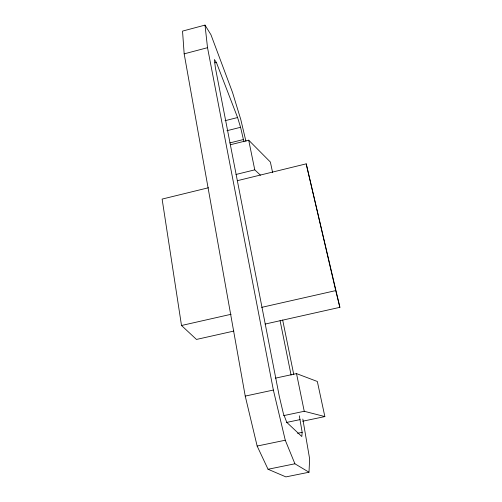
<?xml version="1.0" encoding="UTF-8"?>
<svg xmlns="http://www.w3.org/2000/svg" width="502" height="502" viewBox="0 0 502 502"><rect width="100%" height="100%" fill="white"/><g stroke="black" fill="none" stroke-linecap="round" stroke-linejoin="round"><path stroke-width="0.75" d="M245.955 141.395L240.803 119.601L232.514 92.406L210.972 34.801L205.011 25.1L182.533 31.105L184.171 53.852L245.233 396.091L257.143 446.052L268.043 469.257L285.914 476.9L309 472.231L309.627 458.828L302.825 419.063M299.317 415.769L302.173 432.335L301.809 436.539L286.818 422.414L283.41 413.73L279.369 396.693L215.377 67.739L214.392 59.55L216.375 62.43L237.578 117.531L240.577 127.288L243.934 141.815M184.171 53.852L207.527 47.69L205.011 25.1M214.881 62.819L216.375 62.43M225.047 120.706L237.578 117.531M226.935 130.721L240.577 127.288M229.828 142.926L243.47 139.512M230.531 144.72L248.697 140.183L270.371 162.039L272.642 172.663M235.978 174.47L254.771 169.852L260.463 175.192M208.455 187.754L162.115 199.087L181.504 325.503L196.47 339.44L233.85 331.069M237.32 180.695L306.201 163.847L339.885 307.331L265.125 324.072M181.504 325.503L231.127 314.271M261.667 307.362L335.725 290.608L339.885 307.331M275.46 378.15L296.519 373.601L317.339 381.482L324.857 416.578L302.681 421.222M245.233 396.091L273.364 390.054L285.274 440.223L294.912 463.785L309 472.231M283.548 415.643L304.243 411.282L324.857 416.578M286.454 422.464L300.089 419.609M297.567 433.295L302.173 432.335M257.143 446.052L285.274 440.223M268.043 469.257L294.912 463.785M306.201 163.847L335.725 290.608M248.697 140.183L254.771 169.852M296.519 373.601L304.243 411.282M282.676 320.025L293.764 374.536M280.078 320.615L291.091 375.101M207.527 47.69L273.364 390.054"/></g></svg>
